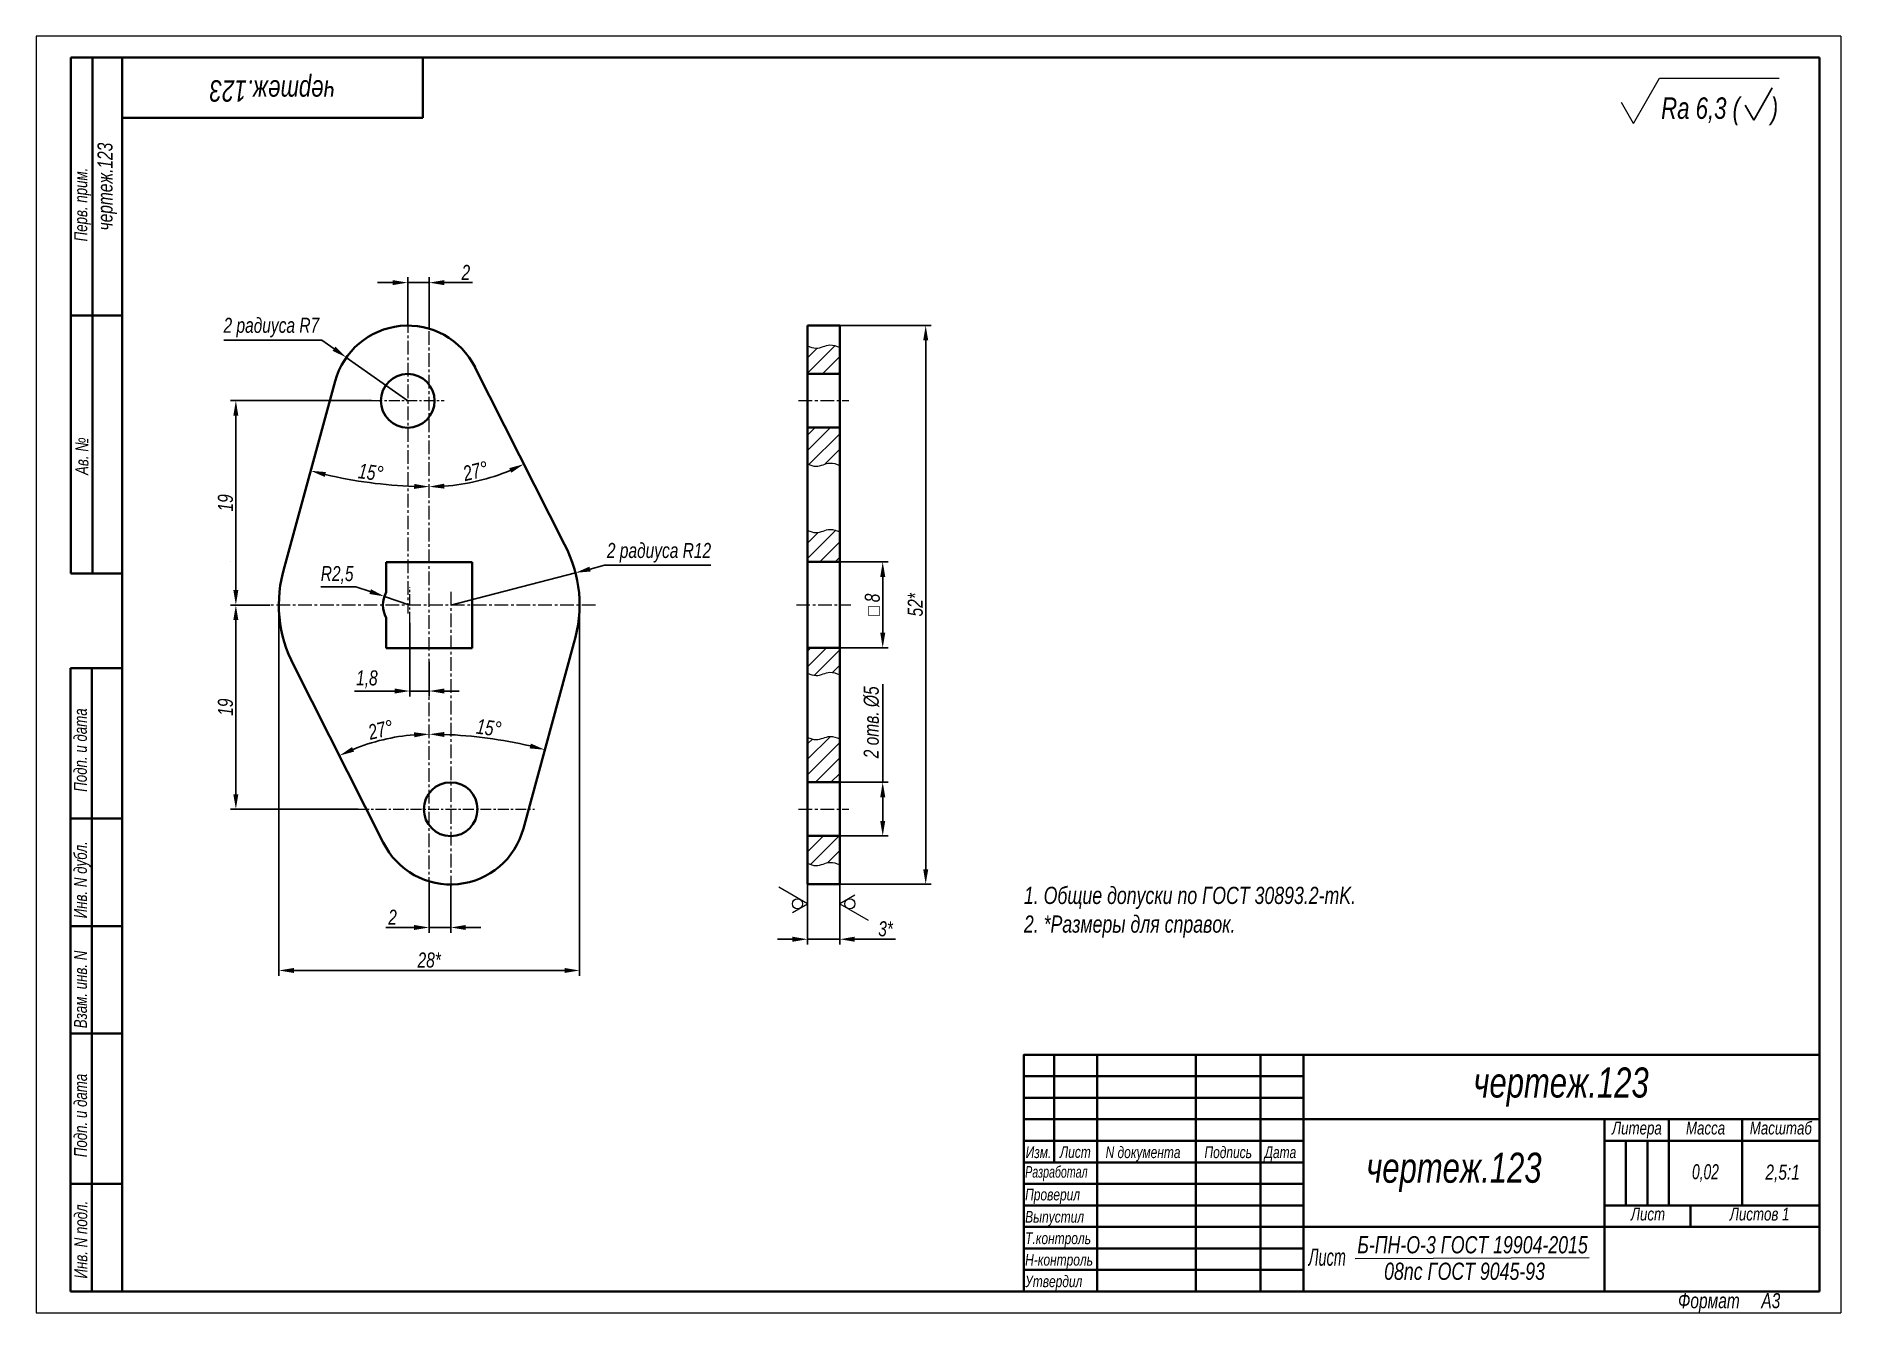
# Model space of a CAD drawing. Header units: millimetres. Extents: x 20353 to 20773, y -1358 to -1061.
import ezdxf

# ---------------------------------------------------------------- set-up
doc = ezdxf.new("R2010")
doc.units = ezdxf.units.MM
doc.linetypes.add('LT_08', pattern=[10.16, 6.35, -1.27, 1.27, -1.27])
for name, color, linetype, lineweight in [('Layer_01', 3, 'Continuous', 13), ('Layer_05', 7, 'Continuous', 40), ('Layer_08', 1, 'Continuous', 15), ('Layer_09', 6, 'Continuous', 15), ('Layer_15', 7, 'Continuous', 40), ('Layer_18', 7, 'Continuous', 18)]:
    doc.layers.add(name, color=color, linetype=linetype, lineweight=lineweight)
doc.styles.add('Style_01', font='ARIALNI.TTF', dxfattribs={"width": 0.9, "height": 3.5})
doc.dimstyles.new('DimStyle_05', dxfattribs={"dimtxt": 3.5, "dimasz": 3.5, "dimexe": 1.25, "dimexo": 0, "dimtad": 1, "dimdec": 1, "dimlfac": 0.4, "dimtxsty": 'Style_01', "dimcen": 0, "dimazin": 3, "dimtfac": 1, "dimtdec": 1, "dimtmove": 0, "dimatfit": 3})
doc.dimstyles.new('DimStyle_13', dxfattribs={"dimtxt": 3.5, "dimasz": 3.5, "dimexe": 1.25, "dimexo": 0, "dimtad": 1, "dimdec": 1, "dimlfac": 0.4, "dimtxsty": 'Style_01', "dimcen": 0, "dimazin": 3, "dimtfac": 1, "dimtdec": 1, "dimtmove": 0, "dimatfit": 3})
pattern_1 = [(45, (2021.504, 426.0218), (-1.79605122, 1.79605122), [])]

# ---------------------------------------------------------------- blocks, each defined once
blk = doc.blocks.new('Block_22')
at = {"layer": 'Layer_05', "linetype": 'Continuous', "lineweight": 15}
for p, q in [((0, 297.18), (0, 0.18)), ((420, 297.18), (0, 297.18)), ((420, 297.18), (420, 0.18)), ((0, 0.18), (420, 0.18))]:
    blk.add_line(p, q, dxfattribs=at)
at = {"layer": 'Layer_05', "linetype": 'Continuous'}
for p, q in [((415, 292.18), (8.12, 292.18)), ((8.12, 172.18), (8.12, 292.18)), ((13.12, 172.18), (13.12, 292.18)), ((20, 292.18), (20, 5.18)), ((90, 292.18), (90, 278.18)), ((415, 5.18), (415, 292.18)), ((20, 278.18), (90, 278.18)), ((8.12, 232.18), (20, 232.18)), ((8.12, 172.18), (20, 172.18)), ((8, 5.18), (8, 150.18)), ((8, 150.18), (20, 150.18)), ((13, 5.18), (13, 150.18)), ((8, 115.18), (20, 115.18)), ((8, 90.18), (20, 90.18)), ((8, 65.18), (20, 65.18)), ((229.88, 55.22), (294.92, 55.22)), ((229.88, 50.21), (294.92, 50.21)), ((229.88, 45.21), (294.92, 45.21)), ((369.97, 40.21), (369.97, 25.2)), ((374.97, 40.21), (374.97, 25.2)), ((8, 30.18), (20, 30.18)), ((229.88, 30.2), (294.92, 30.2)), ((229.88, 25.2), (294.92, 25.2)), ((229.88, 20.19), (294.92, 20.19)), ((229.88, 15.19), (294.92, 15.19)), ((229.88, 10.19), (294.92, 10.19)), ((8, 5.18), (20, 5.18)), ((20, 5.18), (415, 5.18)), ((415, 5.18), (230, 5.18))]:
    blk.add_line(p, q, dxfattribs=at)
for points in [[(415, 60.22), (229.88, 60.22), (229.88, 5.18)], [(236.88, 60.22), (236.88, 35.2)], [(246.89, 60.22), (246.89, 5.18)], [(269.9, 60.22), (269.9, 5.18)], [(284.91, 60.22), (284.91, 5.18)], [(294.92, 60.22), (294.92, 5.18)], [(415, 45.21), (294.92, 45.21)], [(415, 45.21), (294.92, 45.21)], [(364.97, 45.21), (364.97, 5.18)], [(379.98, 45.21), (379.98, 25.2)], [(396.99, 45.21), (396.99, 25.2)], [(396.99, 45.21), (396.99, 25.2)], [(229.88, 40.21), (294.92, 40.21)], [(364.97, 40.21), (415, 40.21)], [(229.88, 35.2), (294.92, 35.2)], [(364.97, 25.2), (415, 25.2)], [(384.98, 25.2), (384.98, 20.19)], [(294.92, 20.19), (415, 20.19)]]:
    blk.add_lwpolyline(points, dxfattribs=at)
at = {"layer": 'Layer_05', "linetype": 'Continuous', "style": 'Style_01', "width": 0.9}
for s, p in [('Перв. прим.', (11.89, 249.43)), ('Ав. №', (12.16, 195.1)), ('Подп. и дата', (11.81, 121.4)), ('Инв. N дубл.', (11.82, 91.97)), ('Взам. инв. N', (11.83, 66.4)), ('Подп. и дата', (11.85, 36.4)), ('Инв. N подл.', (11.9, 8.18))]:
    blk.add_text(s, height=3, rotation=90, dxfattribs=at).set_placement(p)
at = {"layer": 'Layer_05', "linetype": 'Continuous', "style": 'Style_01'}
for s, height, width, p in [('Литера', 3, 0.9, (366.74, 41.69)), ('Масса', 3, 0.9, (383.95, 41.69)), ('Масштаб', 3, 0.9, (398.8, 41.69)), ('Изм.', 2.7, 0.9, (230.29, 36.2)), ('Лист', 2.7, 0.9, (238.27, 36.25)), ('N документа', 2.7, 0.9, (248.89, 36.2)), ('Подпись', 2.7, 0.9, (271.9, 36.2)), ('Дата', 2.7, 0.9, (285.88, 36.2)), ('Разработал', 2.7, 0.8, (230.17, 31.64)), ('Проверил', 2.7, 0.9, (230.17, 26.36)), ('Выпустил', 2.7, 0.9, (230.17, 21.19)), ('Лист ', 3, 0.9, (371.13, 21.68)), ('Листов 1', 3, 0.9, (394.15, 21.68)), ('Т.контроль', 2.7, 0.9, (230.17, 16.19)), ('Н-контроль', 2.7, 0.9, (230.17, 11.19)), ('Утвердил', 2.7, 0.9, (230.17, 6.18))]:
    blk.add_text(s, height=height, dxfattribs=dict(at, width=width)).set_placement(p)
at = {"layer": 'Layer_05', "linetype": 'Continuous', "insert": (382.1, 4.78), "char_height": 3.5, "width": 32.9515, "attachment_point": 1, "style": 'Style_01'}
blk.add_mtext('Формат     А3', dxfattribs=at)
blk = doc.blocks.new('*D354')
at = {"layer": 'Defpoints', "color": 0, "ltscale": 0.5, "transparency": 16777216}
for p in [(20540.12, -1127.99), (20540.12, -1257.99), (20560.12, -1257.99)]:
    blk.add_point(p, dxfattribs=at)
at = {"layer": 'Layer_08', "color": 0, "lineweight": -2, "ltscale": 0.5, "transparency": 16777216}
for p, q in [((20540.12, -1127.99), (20561.37, -1127.99)), ((20560.12, -1131.49), (20560.12, -1254.49)), ((20540.12, -1257.99), (20561.37, -1257.99))]:
    blk.add_line(p, q, dxfattribs=at)
at = {"layer": 'Layer_08', "color": 0, "ltscale": 0.5, "transparency": 16777216}
for points in [[(20559.54, -1131.49), (20560.71, -1131.49), (20560.12, -1127.99)], [(20559.54, -1254.49), (20560.71, -1254.49), (20560.12, -1257.99)]]:
    blk.add_solid(points, dxfattribs=at)
at = {"layer": 'Layer_08', "color": 0, "ltscale": 0.5, "transparency": 16777216, "insert": (20557.71, -1192.99), "char_height": 3.5, "attachment_point": 5, "rotation": 90, "style": 'Style_01'}
blk.add_mtext('52*', dxfattribs=at)
blk = doc.blocks.new('*D355')
at = {"layer": 'Defpoints', "color": 0, "ltscale": 0.5, "transparency": 16777216}
for p in [(20532.62, -1257.99), (20540.12, -1257.99), (20540.12, -1270.78)]:
    blk.add_point(p, dxfattribs=at)
at = {"layer": 'Layer_08', "color": 0, "lineweight": -2, "ltscale": 0.5, "transparency": 16777216}
for p, q in [((20532.62, -1257.99), (20532.62, -1272.03)), ((20540.12, -1257.99), (20540.12, -1272.03)), ((20529.12, -1270.78), (20525.62, -1270.78)), ((20532.62, -1270.78), (20540.12, -1270.78)), ((20543.62, -1270.78), (20553.1, -1270.78))]:
    blk.add_line(p, q, dxfattribs=at)
at = {"layer": 'Layer_08', "color": 0, "ltscale": 0.5, "transparency": 16777216}
for points in [[(20529.12, -1270.19), (20529.12, -1271.36), (20532.62, -1270.78)], [(20543.62, -1270.19), (20543.62, -1271.36), (20540.12, -1270.78)]]:
    blk.add_solid(points, dxfattribs=at)
at = {"layer": 'Layer_08', "color": 0, "ltscale": 0.5, "transparency": 16777216, "insert": (20550.78, -1268.37), "char_height": 3.5, "attachment_point": 5, "style": 'Style_01'}
blk.add_mtext('3*', dxfattribs=at)
blk = doc.blocks.new('*D346')
at = {"layer": 'Defpoints', "color": 0, "ltscale": 0.5, "transparency": 16777216}
for p in [(20540.12, -1182.99), (20540.12, -1202.99), (20550.12, -1202.99)]:
    blk.add_point(p, dxfattribs=at)
at = {"layer": 'Layer_08', "color": 0, "lineweight": -2, "ltscale": 0.5, "transparency": 16777216}
for p, q in [((20540.12, -1182.99), (20551.37, -1182.99)), ((20550.12, -1186.49), (20550.12, -1199.49)), ((20540.12, -1202.99), (20551.37, -1202.99))]:
    blk.add_line(p, q, dxfattribs=at)
at = {"layer": 'Layer_08', "color": 0, "ltscale": 0.5, "transparency": 16777216}
for points in [[(20549.54, -1186.49), (20550.71, -1186.49), (20550.12, -1182.99)], [(20549.54, -1199.49), (20550.71, -1199.49), (20550.12, -1202.99)]]:
    blk.add_solid(points, dxfattribs=at)
at = {"layer": 'Layer_08', "color": 0, "ltscale": 0.5, "transparency": 16777216, "insert": (20547.71, -1192.99), "char_height": 3.5, "attachment_point": 5, "rotation": 90, "style": 'Style_01'}
blk.add_mtext('{\\H0.875x;□ }8', dxfattribs=at)
blk = doc.blocks.new('*D356')
at = {"layer": 'Defpoints', "color": 0, "ltscale": 0.5, "transparency": 16777216}
for p in [(20540.12, -1234.24), (20550.12, -1234.24), (20540.12, -1246.74)]:
    blk.add_point(p, dxfattribs=at)
at = {"layer": 'Layer_08', "color": 0, "lineweight": -2, "ltscale": 0.5, "transparency": 16777216}
for p, q in [((20550.12, -1234.24), (20550.12, -1211.41)), ((20540.12, -1234.24), (20551.37, -1234.24)), ((20550.12, -1243.24), (20550.12, -1237.74)), ((20540.12, -1246.74), (20551.37, -1246.74))]:
    blk.add_line(p, q, dxfattribs=at)
at = {"layer": 'Layer_08', "color": 0, "ltscale": 0.5, "transparency": 16777216}
for points in [[(20549.54, -1237.74), (20550.71, -1237.74), (20550.12, -1234.24)], [(20549.54, -1243.24), (20550.71, -1243.24), (20550.12, -1246.74)]]:
    blk.add_solid(points, dxfattribs=at)
at = {"layer": 'Layer_08', "color": 0, "ltscale": 0.5, "transparency": 16777216, "insert": (20547.51, -1220.32), "char_height": 3.5, "attachment_point": 5, "rotation": 90, "style": 'Style_01'}
blk.add_mtext('2 отв. %%C5', dxfattribs=at)
blk = doc.blocks.new('*D347')
at = {"layer": 'Defpoints', "color": 0, "ltscale": 0.5, "transparency": 16777216}
for p in [(20444.58, -1118.04), (20439.58, -1128.04), (20444.58, -1128.77)]:
    blk.add_point(p, dxfattribs=at)
at = {"layer": 'Layer_08', "color": 0, "lineweight": -2, "ltscale": 0.5, "transparency": 16777216}
for p, q in [((20439.58, -1128.04), (20439.58, -1116.79)), ((20444.58, -1128.77), (20444.58, -1116.79)), ((20436.08, -1118.04), (20432.58, -1118.04)), ((20439.58, -1118.04), (20444.58, -1118.04)), ((20448.08, -1118.04), (20454.65, -1118.04))]:
    blk.add_line(p, q, dxfattribs=at)
at = {"layer": 'Layer_08', "color": 0, "ltscale": 0.5, "transparency": 16777216}
for points in [[(20436.08, -1117.46), (20436.08, -1118.62), (20439.58, -1118.04)], [(20448.08, -1117.46), (20448.08, -1118.62), (20444.58, -1118.04)]]:
    blk.add_solid(points, dxfattribs=at)
at = {"layer": 'Layer_08', "color": 0, "ltscale": 0.5, "transparency": 16777216, "insert": (20453.11, -1115.66), "char_height": 3.5, "attachment_point": 5, "style": 'Style_01'}
blk.add_mtext('2', dxfattribs=at)
blk = doc.blocks.new('*D348')
at = {"layer": 'Defpoints', "color": 0, "ltscale": 0.5, "transparency": 16777216}
for p in [(20434.16, -1191.03), (20440.08, -1193.04)]:
    blk.add_point(p, dxfattribs=at)
at = {"layer": 'Layer_08', "color": 0, "lineweight": -2, "ltscale": 0.5, "transparency": 16777216}
for p, q in [((20419.4, -1188.79), (20427.53, -1188.79)), ((20427.53, -1188.79), (20430.85, -1189.91)), ((20440.08, -1193.04), (20434.16, -1191.03))]:
    blk.add_line(p, q, dxfattribs=at)
at = {"layer": 'Layer_08', "color": 0, "ltscale": 0.5, "transparency": 16777216}
blk.add_solid([(20431.04, -1189.36), (20430.66, -1190.46), (20434.16, -1191.03)], dxfattribs=at)
at = {"layer": 'Layer_08', "color": 0, "ltscale": 0.5, "transparency": 16777216, "insert": (20423.16, -1186.05), "char_height": 3.5, "attachment_point": 5, "style": 'Style_01'}
blk.add_mtext('\\A1;R2,5', dxfattribs=at)
blk = doc.blocks.new('*D349')
at = {"layer": 'Defpoints', "color": 0, "ltscale": 0.5, "transparency": 16777216}
for p in [(20425.29, -1135.44), (20439.58, -1145.54)]:
    blk.add_point(p, dxfattribs=at)
at = {"layer": 'Layer_08', "color": 0, "lineweight": -2, "ltscale": 0.5, "transparency": 16777216}
for p, q in [((20396.76, -1131.4), (20419.57, -1131.4)), ((20419.57, -1131.4), (20422.43, -1133.42)), ((20439.58, -1145.54), (20425.29, -1135.44))]:
    blk.add_line(p, q, dxfattribs=at)
at = {"layer": 'Layer_08', "color": 0, "ltscale": 0.5, "transparency": 16777216}
blk.add_solid([(20422.77, -1132.95), (20422.09, -1133.9), (20425.29, -1135.44)], dxfattribs=at)
at = {"layer": 'Layer_08', "color": 0, "ltscale": 0.5, "transparency": 16777216, "insert": (20407.85, -1128.49), "char_height": 3.5, "attachment_point": 5, "style": 'Style_01'}
blk.add_mtext('\\A1;2 радиуса R7', dxfattribs=at)
blk = doc.blocks.new('*D350')
at = {"layer": 'Defpoints', "color": 0, "ltscale": 0.5, "transparency": 16777216}
for p in [(20444.58, -1257.31), (20449.58, -1258.04), (20444.58, -1268.04)]:
    blk.add_point(p, dxfattribs=at)
at = {"layer": 'Layer_08', "color": 0, "lineweight": -2, "ltscale": 0.5, "transparency": 16777216}
for p, q in [((20444.58, -1257.31), (20444.58, -1269.29)), ((20449.58, -1258.04), (20449.58, -1269.29)), ((20441.08, -1268.04), (20434.52, -1268.04)), ((20449.58, -1268.04), (20444.58, -1268.04)), ((20453.08, -1268.04), (20456.58, -1268.04))]:
    blk.add_line(p, q, dxfattribs=at)
at = {"layer": 'Layer_08', "color": 0, "ltscale": 0.5, "transparency": 16777216}
for points in [[(20441.08, -1267.46), (20441.08, -1268.62), (20444.58, -1268.04)], [(20453.08, -1267.46), (20453.08, -1268.62), (20449.58, -1268.04)]]:
    blk.add_solid(points, dxfattribs=at)
at = {"layer": 'Layer_08', "color": 0, "ltscale": 0.5, "transparency": 16777216, "insert": (20436.05, -1265.66), "char_height": 3.5, "attachment_point": 5, "style": 'Style_01'}
blk.add_mtext('2', dxfattribs=at)
blk = doc.blocks.new('*D351')
at = {"layer": 'Defpoints', "color": 0, "ltscale": 0.5, "transparency": 16777216}
for p in [(20399.59, -1193.04), (20407.53, -1193.04), (20428.05, -1240.54)]:
    blk.add_point(p, dxfattribs=at)
at = {"layer": 'Layer_08', "color": 0, "lineweight": -2, "ltscale": 0.5, "transparency": 16777216}
for p, q in [((20407.53, -1193.04), (20398.34, -1193.04)), ((20399.59, -1237.04), (20399.59, -1196.54)), ((20428.05, -1240.54), (20398.34, -1240.54))]:
    blk.add_line(p, q, dxfattribs=at)
at = {"layer": 'Layer_08', "color": 0, "ltscale": 0.5, "transparency": 16777216}
for points in [[(20399, -1196.54), (20400.17, -1196.54), (20399.59, -1193.04)], [(20399, -1237.04), (20400.17, -1237.04), (20399.59, -1240.54)]]:
    blk.add_solid(points, dxfattribs=at)
at = {"layer": 'Layer_08', "color": 0, "ltscale": 0.5, "transparency": 16777216, "insert": (20397.17, -1216.79), "char_height": 3.5, "attachment_point": 5, "rotation": 90, "style": 'Style_01'}
blk.add_mtext('19', dxfattribs=at)
blk = doc.blocks.new('*D352')
at = {"layer": 'Defpoints', "color": 0, "ltscale": 0.5, "transparency": 16777216}
for p in [(20399.59, -1145.49), (20431.13, -1145.49), (20407.53, -1193.04)]:
    blk.add_point(p, dxfattribs=at)
at = {"layer": 'Layer_08', "color": 0, "lineweight": -2, "ltscale": 0.5, "transparency": 16777216}
for p, q in [((20431.13, -1145.49), (20398.34, -1145.49)), ((20399.59, -1189.54), (20399.59, -1148.99)), ((20407.53, -1193.04), (20398.34, -1193.04))]:
    blk.add_line(p, q, dxfattribs=at)
at = {"layer": 'Layer_08', "color": 0, "ltscale": 0.5, "transparency": 16777216}
for points in [[(20399, -1148.99), (20400.17, -1148.99), (20399.59, -1145.49)], [(20399, -1189.54), (20400.17, -1189.54), (20399.59, -1193.04)]]:
    blk.add_solid(points, dxfattribs=at)
at = {"layer": 'Layer_08', "color": 0, "ltscale": 0.5, "transparency": 16777216, "insert": (20397.17, -1169.27), "char_height": 3.5, "attachment_point": 5, "rotation": 90, "style": 'Style_01'}
blk.add_mtext('19', dxfattribs=at)
blk = doc.blocks.new('*D353')
at = {"layer": 'Defpoints', "color": 0, "ltscale": 0.5, "transparency": 16777216}
for p in [(20440.08, -1197.14), (20444.58, -1206.24), (20444.58, -1213.04)]:
    blk.add_point(p, dxfattribs=at)
at = {"layer": 'Layer_08', "color": 0, "lineweight": -2, "ltscale": 0.5, "transparency": 16777216}
for p, q in [((20440.08, -1197.14), (20440.08, -1214.29)), ((20444.58, -1206.24), (20444.58, -1214.29)), ((20436.58, -1213.04), (20427.2, -1213.04)), ((20444.58, -1213.04), (20440.08, -1213.04)), ((20448.08, -1213.04), (20451.58, -1213.04))]:
    blk.add_line(p, q, dxfattribs=at)
at = {"layer": 'Layer_08', "color": 0, "ltscale": 0.5, "transparency": 16777216}
for points in [[(20436.58, -1212.46), (20436.58, -1213.62), (20440.08, -1213.04)], [(20448.08, -1212.46), (20448.08, -1213.62), (20444.58, -1213.04)]]:
    blk.add_solid(points, dxfattribs=at)
at = {"layer": 'Layer_08', "color": 0, "ltscale": 0.5, "transparency": 16777216, "insert": (20430.08, -1210.31), "char_height": 3.5, "attachment_point": 5, "style": 'Style_01'}
blk.add_mtext('1,8', dxfattribs=at)
blk = doc.blocks.new('*D357')
at = {"layer": 'Defpoints', "color": 0, "ltscale": 0.5, "transparency": 16777216}
for p in [(20444.58, -1126.79), (20455.16, -1137.57), (20452.17, -1164.91), (20476.06, -1178.95), (20444.58, -1259.53)]:
    blk.add_point(p, dxfattribs=at)
at = {"layer": 'Layer_08', "color": 0, "lineweight": -2, "ltscale": 0.5, "transparency": 16777216}
blk.add_arc((20444.58, -1116.63), 48.88, 274.1034, 292.6949, dxfattribs=at)
at = {"layer": 'Layer_08', "color": 0, "ltscale": 0.5, "transparency": 16777216}
for points in [[(20463.2, -1161.19), (20463.69, -1162.25), (20466.62, -1160.26)], [(20448.1, -1165.96), (20448.06, -1164.8), (20444.58, -1165.51)]]:
    blk.add_solid(points, dxfattribs=at)
at = {"layer": 'Layer_08', "color": 0, "ltscale": 0.5, "transparency": 16777216, "insert": (20455.36, -1161.86), "char_height": 3.5, "attachment_point": 5, "rotation": 13.3991, "style": 'Style_01'}
blk.add_mtext('27°', dxfattribs=at)
blk = doc.blocks.new('*D358')
at = {"layer": 'Defpoints', "color": 0, "ltscale": 0.5, "transparency": 16777216}
for p in [(20444.58, -1126.79), (20422.69, -1140.99), (20426.08, -1163.85), (20410.93, -1184.15), (20444.58, -1259.53)]:
    blk.add_point(p, dxfattribs=at)
at = {"layer": 'Layer_08', "color": 0, "lineweight": -2, "ltscale": 0.5, "transparency": 16777216}
blk.add_arc((20444.58, -1060.55), 104.94, 256.6819, 268.089, dxfattribs=at)
at = {"layer": 'Layer_08', "color": 0, "ltscale": 0.5, "transparency": 16777216}
for points in [[(20420.26, -1163.24), (20420.55, -1162.11), (20417.02, -1161.81)], [(20441.09, -1164.86), (20441.07, -1166.02), (20444.58, -1165.5)]]:
    blk.add_solid(points, dxfattribs=at)
at = {"layer": 'Layer_08', "color": 0, "ltscale": 0.5, "transparency": 16777216, "insert": (20431, -1162.18), "char_height": 3.5, "attachment_point": 5, "rotation": 352.3855, "style": 'Style_01'}
blk.add_mtext('15°', dxfattribs=at)
blk = doc.blocks.new('*D359')
at = {"layer": 'Defpoints', "color": 0, "ltscale": 0.5, "transparency": 16777216}
for p in [(20444.58, -1126.79), (20478.23, -1201.93), (20462.64, -1224.69), (20466.49, -1245.05), (20444.58, -1259.53)]:
    blk.add_point(p, dxfattribs=at)
at = {"layer": 'Layer_08', "color": 0, "lineweight": -2, "ltscale": 0.5, "transparency": 16777216}
blk.add_arc((20444.58, -1325.53), 102.44, 76.7284, 88.0423, dxfattribs=at)
at = {"layer": 'Layer_08', "color": 0, "ltscale": 0.5, "transparency": 16777216}
for points in [[(20448.07, -1223.73), (20448.09, -1222.56), (20444.58, -1223.09)], [(20468.24, -1225.26), (20467.96, -1226.39), (20471.49, -1226.69)]]:
    blk.add_solid(points, dxfattribs=at)
at = {"layer": 'Layer_08', "color": 0, "ltscale": 0.5, "transparency": 16777216, "insert": (20458.48, -1221.6), "char_height": 3.5, "attachment_point": 5, "rotation": 352.3854, "style": 'Style_01'}
blk.add_mtext('15°', dxfattribs=at)
blk = doc.blocks.new('*D360')
at = {"layer": 'Defpoints', "color": 0, "ltscale": 0.5, "transparency": 16777216}
for p in [(20444.58, -1126.79), (20413.1, -1207.13), (20437.38, -1223.65), (20433.89, -1248.28), (20444.58, -1259.53)]:
    blk.add_point(p, dxfattribs=at)
at = {"layer": 'Layer_08', "color": 0, "lineweight": -2, "ltscale": 0.5, "transparency": 16777216}
blk.add_arc((20444.58, -1269.46), 46.36, 94.3263, 112.4726, dxfattribs=at)
at = {"layer": 'Layer_08', "color": 0, "ltscale": 0.5, "transparency": 16777216}
for points in [[(20427.1, -1227.14), (20426.62, -1226.08), (20423.68, -1228.07)], [(20441.06, -1222.64), (20441.11, -1223.81), (20444.58, -1223.09)]]:
    blk.add_solid(points, dxfattribs=at)
at = {"layer": 'Layer_08', "color": 0, "ltscale": 0.5, "transparency": 16777216, "insert": (20433.29, -1222.04), "char_height": 3.5, "attachment_point": 5, "rotation": 13.3995, "style": 'Style_01'}
blk.add_mtext('27°', dxfattribs=at)
blk = doc.blocks.new('*D361')
at = {"layer": 'Defpoints', "color": 0, "ltscale": 0.5, "transparency": 16777216}
for p in [(20409.59, -1193.04), (20479.58, -1193.04), (20479.58, -1278.04)]:
    blk.add_point(p, dxfattribs=at)
at = {"layer": 'Layer_08', "color": 0, "lineweight": -2, "ltscale": 0.5, "transparency": 16777216}
for p, q in [((20409.59, -1193.04), (20409.59, -1279.29)), ((20479.58, -1193.04), (20479.58, -1279.29)), ((20413.09, -1278.04), (20476.08, -1278.04))]:
    blk.add_line(p, q, dxfattribs=at)
at = {"layer": 'Layer_08', "color": 0, "ltscale": 0.5, "transparency": 16777216}
for points in [[(20413.09, -1277.46), (20413.09, -1278.62), (20409.59, -1278.04)], [(20476.08, -1277.46), (20476.08, -1278.62), (20479.58, -1278.04)]]:
    blk.add_solid(points, dxfattribs=at)
at = {"layer": 'Layer_08', "color": 0, "ltscale": 0.5, "transparency": 16777216, "insert": (20444.58, -1275.63), "char_height": 3.5, "attachment_point": 5, "style": 'Style_01'}
blk.add_mtext('\\A1;28*', dxfattribs=at)
blk = doc.blocks.new('*D362')
at = {"layer": 'Defpoints', "color": 0, "ltscale": 0.5, "transparency": 16777216}
for p in [(20478.62, -1185.54), (20449.58, -1193.04)]:
    blk.add_point(p, dxfattribs=at)
at = {"layer": 'Layer_08', "color": 0, "lineweight": -2, "ltscale": 0.5, "transparency": 16777216}
for p, q in [((20485.4, -1183.79), (20482.01, -1184.67)), ((20510.1, -1183.79), (20485.4, -1183.79)), ((20449.58, -1193.04), (20478.62, -1185.54))]:
    blk.add_line(p, q, dxfattribs=at)
at = {"layer": 'Layer_08', "color": 0, "ltscale": 0.5, "transparency": 16777216}
blk.add_solid([(20481.87, -1184.1), (20482.16, -1185.23), (20478.62, -1185.54)], dxfattribs=at)
at = {"layer": 'Layer_08', "color": 0, "ltscale": 0.5, "transparency": 16777216, "insert": (20498.06, -1180.87), "char_height": 3.5, "attachment_point": 5, "style": 'Style_01'}
blk.add_mtext('\\A1;2 радиуса R12', dxfattribs=at)

msp = doc.modelspace()

# ---------------------------------------------------------------- hatches: boundary and pattern name
at = {"layer": 'Layer_18', "ltscale": 0.5}
h = msp.add_hatch(dxfattribs=at)
h.set_pattern_fill('ANSI31', color=256, scale=0.8)
h.set_pattern_definition(pattern_1)
edge = h.paths.add_edge_path()
edge.add_spline(control_points=[(20536.37, -1132.88), (20535.79, -1133.07), (20534.54, -1133.51), (20533.29, -1133.02), (20532.62, -1132.76)], knot_values=[0, 0, 0, 0, 1.786642, 3.864641, 3.864641, 3.864641, 3.864641], degree=3, periodic=0)
edge.add_line((20532.62, -1132.76), (20532.62, -1137.52))
edge.add_line((20532.62, -1137.52), (20532.62, -1139.24))
edge.add_line((20532.62, -1139.24), (20536.37, -1139.24))
edge.add_line((20536.37, -1139.24), (20536.37, -1132.88))
edge = h.paths.add_edge_path()
edge.add_spline(control_points=[(20540.12, -1133.08), (20539.37, -1132.79), (20538.12, -1132.32), (20536.87, -1132.72), (20536.37, -1132.88)], knot_values=[3.864641, 3.864641, 3.864641, 3.864641, 6.202533, 7.713571, 7.713571, 7.713571, 7.713571], degree=3, periodic=0)
edge.add_line((20536.37, -1132.88), (20536.37, -1139.24))
edge.add_line((20536.37, -1139.24), (20540.12, -1139.24))
edge.add_line((20540.12, -1139.24), (20540.12, -1137.52))
edge.add_line((20540.12, -1137.52), (20540.12, -1133.08))
h = msp.add_hatch(dxfattribs=at)
h.set_pattern_fill('ANSI31', color=256, scale=0.8)
h.set_pattern_definition(pattern_1)
edge = h.paths.add_edge_path()
edge.add_line((20536.37, -1151.74), (20532.62, -1151.74))
edge.add_line((20532.62, -1151.74), (20532.62, -1160.22))
edge.add_spline(control_points=[(20532.62, -1160.22), (20533.29, -1160.48), (20534.54, -1160.98), (20535.79, -1160.54), (20536.37, -1160.34)], knot_values=[0, 0, 0, 0, 2.077999, 3.864641, 3.864641, 3.864641, 3.864641], degree=3, periodic=0)
edge.add_line((20536.37, -1160.34), (20536.37, -1151.74))
edge = h.paths.add_edge_path()
edge.add_line((20540.12, -1151.74), (20536.37, -1151.74))
edge.add_line((20536.37, -1151.74), (20536.37, -1160.34))
edge.add_spline(control_points=[(20536.37, -1160.34), (20536.87, -1160.18), (20538.12, -1159.79), (20539.37, -1160.25), (20540.12, -1160.54)], knot_values=[3.864641, 3.864641, 3.864641, 3.864641, 5.375679, 7.713571, 7.713571, 7.713571, 7.713571], degree=3, periodic=0)
edge.add_line((20540.12, -1160.54), (20540.12, -1151.74))
h = msp.add_hatch(dxfattribs=at)
h.set_pattern_fill('ANSI31', color=256, scale=0.8)
h.set_pattern_definition(pattern_1)
edge = h.paths.add_edge_path()
edge.add_spline(control_points=[(20536.37, -1175.78), (20535.79, -1175.98), (20534.54, -1176.41), (20533.29, -1175.92), (20532.62, -1175.66)], knot_values=[0, 0, 0, 0, 1.786642, 3.864641, 3.864641, 3.864641, 3.864641], degree=3, periodic=0)
edge.add_line((20532.62, -1175.66), (20532.62, -1178.8))
edge.add_line((20532.62, -1178.8), (20532.62, -1182.99))
edge.add_line((20532.62, -1182.99), (20536.37, -1182.99))
edge.add_line((20536.37, -1182.99), (20536.37, -1175.78))
edge = h.paths.add_edge_path()
edge.add_spline(control_points=[(20540.12, -1175.98), (20539.37, -1175.69), (20538.12, -1175.22), (20536.87, -1175.62), (20536.37, -1175.78)], knot_values=[3.864641, 3.864641, 3.864641, 3.864641, 6.202533, 7.713571, 7.713571, 7.713571, 7.713571], degree=3, periodic=0)
edge.add_line((20536.37, -1175.78), (20536.37, -1182.99))
edge.add_line((20536.37, -1182.99), (20540.12, -1182.99))
edge.add_line((20540.12, -1182.99), (20540.12, -1178.8))
edge.add_line((20540.12, -1178.8), (20540.12, -1175.98))
h = msp.add_hatch(dxfattribs=at)
h.set_pattern_fill('ANSI31', color=256, scale=0.8)
h.set_pattern_definition(pattern_1)
edge = h.paths.add_edge_path()
edge.add_line((20536.37, -1202.99), (20532.62, -1202.99))
edge.add_line((20532.62, -1202.99), (20532.62, -1208.9))
edge.add_spline(control_points=[(20532.62, -1208.9), (20533.29, -1209.16), (20534.54, -1209.66), (20535.79, -1209.22), (20536.37, -1209.03)], knot_values=[0, 0, 0, 0, 2.077999, 3.864641, 3.864641, 3.864641, 3.864641], degree=3, periodic=0)
edge.add_line((20536.37, -1209.03), (20536.37, -1202.99))
edge = h.paths.add_edge_path()
edge.add_line((20540.12, -1202.99), (20536.37, -1202.99))
edge.add_line((20536.37, -1202.99), (20536.37, -1209.03))
edge.add_spline(control_points=[(20536.37, -1209.03), (20536.87, -1208.86), (20538.12, -1208.47), (20539.37, -1208.94), (20540.12, -1209.22)], knot_values=[3.864641, 3.864641, 3.864641, 3.864641, 5.375679, 7.713571, 7.713571, 7.713571, 7.713571], degree=3, periodic=0)
edge.add_line((20540.12, -1209.22), (20540.12, -1202.99))
h = msp.add_hatch(dxfattribs=at)
h.set_pattern_fill('ANSI31', color=256, scale=0.8)
h.set_pattern_definition(pattern_1)
edge = h.paths.add_edge_path()
edge.add_spline(control_points=[(20536.37, -1223.94), (20535.79, -1224.14), (20534.54, -1224.57), (20533.29, -1224.08), (20532.62, -1223.82)], knot_values=[0, 0, 0, 0, 1.786642, 3.864641, 3.864641, 3.864641, 3.864641], degree=3, periodic=0)
edge.add_line((20532.62, -1223.82), (20532.62, -1234.24))
edge.add_line((20532.62, -1234.24), (20536.37, -1234.24))
edge.add_line((20536.37, -1234.24), (20536.37, -1223.94))
edge = h.paths.add_edge_path()
edge.add_spline(control_points=[(20540.12, -1224.14), (20539.37, -1223.85), (20538.12, -1223.38), (20536.87, -1223.78), (20536.37, -1223.94)], knot_values=[3.864641, 3.864641, 3.864641, 3.864641, 6.202533, 7.713571, 7.713571, 7.713571, 7.713571], degree=3, periodic=0)
edge.add_line((20536.37, -1223.94), (20536.37, -1234.24))
edge.add_line((20536.37, -1234.24), (20540.12, -1234.24))
edge.add_line((20540.12, -1234.24), (20540.12, -1224.14))
h = msp.add_hatch(dxfattribs=at)
h.set_pattern_fill('ANSI31', color=256, scale=0.8)
h.set_pattern_definition(pattern_1)
edge = h.paths.add_edge_path()
edge.add_line((20536.37, -1246.74), (20532.62, -1246.74))
edge.add_line((20532.62, -1246.74), (20532.62, -1253.11))
edge.add_spline(control_points=[(20532.62, -1253.11), (20533.29, -1253.37), (20534.54, -1253.86), (20535.79, -1253.42), (20536.37, -1253.23)], knot_values=[0, 0, 0, 0, 2.077999, 3.864641, 3.864641, 3.864641, 3.864641], degree=3, periodic=0)
edge.add_line((20536.37, -1253.23), (20536.37, -1246.74))
edge = h.paths.add_edge_path()
edge.add_line((20540.12, -1246.74), (20536.37, -1246.74))
edge.add_line((20536.37, -1246.74), (20536.37, -1253.23))
edge.add_spline(control_points=[(20536.37, -1253.23), (20536.87, -1253.07), (20538.12, -1252.67), (20539.37, -1253.14), (20540.12, -1253.43)], knot_values=[3.864641, 3.864641, 3.864641, 3.864641, 5.375679, 7.713571, 7.713571, 7.713571, 7.713571], degree=3, periodic=0)
edge.add_line((20540.12, -1253.43), (20540.12, -1246.74))

# ---------------------------------------------------------------- linework, layer by layer
at = {"layer": 'Layer_01', "lineweight": 30}
for q in [(20757.14, -1072.75), (20757.14, -1072.75), (20757.14, -1072.75), (20757.14, -1072.75), (20750.79, -1076.75), (20750.79, -1076.75), (20750.79, -1076.75), (20750.79, -1076.75)]:
    msp.add_line((20752.81, -1080.25), q, dxfattribs=at)
at = {"layer": 'Layer_01'}
msp.add_line((20660.06, -1345.01), (20714.49, -1344.82), dxfattribs=at)
at = {"layer": 'Layer_08', "ltscale": 0.5}
msp.add_line((20398.45, -1182.88), (20398.45, -1182.88), dxfattribs=at)
at = {"layer": 'Layer_09', "ltscale": 0.303109}
msp.add_line((20724.84, -1081.01), (20730.9, -1070.51), dxfattribs=at)
msp.add_line((20724.84, -1081.01), (20730.9, -1070.51), dxfattribs=at)
msp.add_line((20724.84, -1081.01), (20730.9, -1070.51), dxfattribs=at)
at = {"layer": 'Layer_09'}
for p, q in [((20724.84, -1081.01), (20730.9, -1070.51)), ((20730.9, -1070.51), (20758.71, -1070.51)), ((20724.84, -1081.01), (20722.01, -1076.11))]:
    msp.add_line(p, q, dxfattribs=at)
at = {"layer": 'Layer_09', "ltscale": 0.141451}
msp.add_line((20724.84, -1081.01), (20722.01, -1076.11), dxfattribs=at)
msp.add_line((20724.84, -1081.01), (20722.01, -1076.11), dxfattribs=at)
msp.add_line((20724.84, -1081.01), (20722.01, -1076.11), dxfattribs=at)
at = {"layer": 'Layer_09', "linetype": 'LT_08', "ltscale": 0.5}
for p, q in [((20439.58, -1126.53), (20439.58, -1194.97)), ((20444.58, -1259.53), (20444.58, -1126.79)), ((20530.54, -1145.49), (20542.2, -1145.49)), ((20449.58, -1189.95), (20449.58, -1259.8)), ((20483.31, -1193.04), (20407.53, -1193.04)), ((20530.02, -1192.99), (20542.73, -1192.99)), ((20530.54, -1240.49), (20542.2, -1240.49))]:
    msp.add_line(p, q, dxfattribs=at)
at = {"layer": 'Layer_09', "linetype": 'LT_08', "ltscale": 0.4}
for p, q in [((20431.13, -1145.49), (20448.03, -1145.49)), ((20440.08, -1197.14), (20440.08, -1188.95)), ((20428.05, -1240.54), (20469.1, -1240.54))]:
    msp.add_line(p, q, dxfattribs=at)
at = {"layer": 'Layer_09', "lineweight": 13}
for p, q in [((20532.62, -1262.53), (20525.97, -1258.69)), ((20529.12, -1264.55), (20532.62, -1262.53)), ((20543.62, -1260.51), (20540.12, -1262.53)), ((20540.12, -1262.53), (20546.77, -1266.37))]:
    msp.add_line(p, q, dxfattribs=at)
for centre in [(20530.29, -1262.53), (20542.46, -1262.53)]:
    msp.add_circle(centre, 1.17, dxfattribs=at)
at = {"layer": 'Layer_09', "ltscale": 0.5}
for points in [[(20532.62, -1132.76), (20533.29, -1133.02), (20535.02, -1133.71), (20537.54, -1132.11), (20539.37, -1132.79), (20540.12, -1133.08)], [(20532.62, -1160.22), (20533.29, -1160.48), (20535.02, -1161.17), (20537.54, -1159.57), (20539.37, -1160.25), (20540.12, -1160.54)], [(20532.62, -1175.66), (20533.29, -1175.92), (20535.02, -1176.61), (20537.54, -1175.01), (20539.37, -1175.69), (20540.12, -1175.98)], [(20532.62, -1208.9), (20533.29, -1209.16), (20535.02, -1209.85), (20537.54, -1208.25), (20539.37, -1208.94), (20540.12, -1209.22)], [(20532.62, -1223.82), (20533.29, -1224.08), (20535.02, -1224.77), (20537.54, -1223.17), (20539.37, -1223.85), (20540.12, -1224.14)], [(20532.62, -1253.11), (20533.29, -1253.37), (20535.02, -1254.06), (20537.54, -1252.46), (20539.37, -1253.14), (20540.12, -1253.43)]]:
    msp.add_open_spline(points, degree=3, knots=[0, 0, 0, 0, 2.077999, 5.375679, 7.713571, 7.713571, 7.713571, 7.713571], dxfattribs=at)
at = {"layer": 'Layer_15', "linetype": 'Continuous'}
for p, q in [((20540.12, -1127.99), (20532.62, -1127.99)), ((20532.62, -1137.52), (20532.62, -1127.99)), ((20540.12, -1137.52), (20540.12, -1127.99)), ((20476.06, -1178.95), (20455.16, -1137.57)), ((20532.62, -1178.8), (20532.62, -1137.52)), ((20540.12, -1178.8), (20540.12, -1137.52)), ((20422.69, -1140.99), (20410.93, -1184.15)), ((20532.62, -1139.24), (20540.12, -1139.24)), ((20532.62, -1151.74), (20540.12, -1151.74)), ((20532.62, -1200.27), (20532.62, -1178.8)), ((20540.12, -1200.27), (20540.12, -1178.8)), ((20454.58, -1183.04), (20434.58, -1183.04)), ((20434.58, -1183.04), (20434.58, -1190.07)), ((20454.58, -1203.04), (20454.58, -1183.04)), ((20540.12, -1182.99), (20532.62, -1182.99)), ((20434.58, -1196.01), (20434.58, -1203.04)), ((20532.62, -1245.05), (20532.62, -1200.27)), ((20540.12, -1245.05), (20540.12, -1200.27)), ((20434.58, -1203.04), (20454.58, -1203.04)), ((20466.49, -1245.05), (20478.23, -1201.93)), ((20532.62, -1202.99), (20540.12, -1202.99)), ((20413.1, -1207.13), (20433.89, -1248.28)), ((20532.62, -1234.24), (20540.12, -1234.24)), ((20532.62, -1257.99), (20532.62, -1245.05)), ((20532.62, -1246.74), (20540.12, -1246.74)), ((20540.12, -1257.99), (20540.12, -1245.05)), ((20532.62, -1257.99), (20540.12, -1257.99))]:
    msp.add_line(p, q, dxfattribs=at)
for centre in [(20439.58, -1145.54), (20449.58, -1240.54)]:
    msp.add_circle(centre, 6.25, dxfattribs=at)
for centre, radius, start, end in [((20439.58, -1145.54), 17.5, 26.4922, 164.9137), ((20449.58, -1193.04), 30, 342.7653, 28.0097), ((20439.59, -1193.04), 30, 162.7653, 208.0097), ((20440.08, -1193.04), 6.25, 151.6424, 208.3576), ((20449.58, -1240.54), 17.5, 206.2531, 345.0696)]:
    msp.add_arc(centre, radius, start, end, dxfattribs=at)

# ---------------------------------------------------------------- block references
at = {"layer": 'Layer_05'}
msp.add_blockref('Block_22', (20353.1, -1357.88), dxfattribs=at)

# ---------------------------------------------------------------- texts
at = {"layer": 'Layer_01', "style": 'Style_01'}
for s, height, width, p in [('Rа 6,3 (     )', 5, 0.9, (20731.28, -1079.95)), ('2,5:1', 3.5, 0.9, (20755.53, -1326.71)), ('Лист', 4, 0.735, (20649.23, -1346.72))]:
    msp.add_text(s, height=height, dxfattribs=dict(at, width=width)).set_placement(p)
at = {"layer": 'Layer_01', "attachment_point": 5, "style": 'Style_01'}
for insert, char_height, width, rotation in [((20408.1, -1072.69), 5, 70, 180), ((20369.66, -1095.69), 3.5, 60, 90)]:
    msp.add_mtext('чертеж.123', dxfattribs=dict(at, insert=insert, char_height=char_height, width=width, rotation=rotation))
at = {"layer": 'Layer_01', "insert": (20582.98, -1270.45), "char_height": 4, "attachment_point": 7, "style": 'Style_01'}
msp.add_mtext_dynamic_manual_height_columns('1. Общие допуски по ГОСТ 30893.2-mK.\\P2. *Размеры для справок.', width=195.1382, gutter_width=17.5, heights=[-11.91], dxfattribs=at)
at = {"layer": 'Layer_01', "style": 'Style_01'}
for s, insert, char_height, width, attachment_point in [('чертеж.123', (20707.98, -1305.16), 7, 119.919, 5), ('чертеж.123', (20683.05, -1324.98), 7, 70.0467, 5), ('{\\W0.8;0,02}', (20741.58, -1325.18), 3.5, 17.0113, 5), ('Б-ПН-О-3 ГОСТ 19904-2015 ', (20660.57, -1339.84), 4, 80.4604, 1), ('08пс ГОСТ 9045-93', (20666.81, -1346.01), 4, 80.4604, 1)]:
    msp.add_mtext(s, dxfattribs=dict(at, insert=insert, char_height=char_height, width=width, attachment_point=attachment_point))

# ---------------------------------------------------------------- dimensions: what is measured, and where the dimension line sits
at = {"layer": 'Layer_08', "ltscale": 0.5}
for base, p1, p2, picture, middle in [((20444.58, -1118.04), (20439.58, -1128.04), (20444.58, -1128.77), '*D347', (20453.11, -1118.04)), ((20444.58, -1213.04), (20440.08, -1197.14), (20444.58, -1206.24), '*D353', (20430.08, -1213.04)), ((20444.58, -1268.04), (20449.58, -1258.04), (20444.58, -1257.31), '*D350', (20436.05, -1268.04))]:
    dim = msp.add_linear_dim(base=base, p1=p1, p2=p2, dimstyle='DimStyle_05', dxfattribs=at)
    dim.commit()
    dim.dimension.update_dxf_attribs({"geometry": picture, "text_midpoint": middle, "dimtype": 160})
for center, mpoint, picture, middle in [((20439.58, -1145.54), (20425.29, -1135.44), '*D349', (20407.85, -1128.49)), ((20449.58, -1193.04), (20478.62, -1185.54), '*D362', (20498.06, -1180.87))]:
    dim = msp.add_radius_dim(center=center, mpoint=mpoint, text='2 радиуса <>', dimstyle='DimStyle_13', dxfattribs=at)
    dim.commit()
    dim.dimension.update_dxf_attribs({"geometry": picture, "text_midpoint": middle})
for base, line1, line2, picture, middle in [((20426.0835, -1163.8541), ((20422.6852, -1140.9866), (20410.9337, -1184.1528)), ((20444.582, -1259.5287), (20444.582, -1126.7925)), '*D358', (20430.9959, -1162.1812)), ((20437.38, -1223.65), ((20413.1, -1207.13), (20433.89, -1248.28)), ((20444.58, -1259.53), (20444.58, -1126.79)), '*D360', (20433.29, -1222.04)), ((20452.17, -1164.91), ((20476.06, -1178.95), (20455.16, -1137.57)), ((20444.58, -1259.53), (20444.58, -1126.79)), '*D357', (20455.36, -1161.86)), ((20462.64, -1224.69), ((20466.49, -1245.05), (20478.23, -1201.93)), ((20444.58, -1259.53), (20444.58, -1126.79)), '*D359', (20458.48, -1221.6))]:
    dim = msp.add_angular_dim_2l(base=base, line1=line1, line2=line2, dimstyle='DimStyle_05', dxfattribs=at)
    dim.commit()
    dim.dimension.update_dxf_attribs({"geometry": picture, "text_midpoint": middle})
for base, p1, p2, text, picture, middle in [((20560.12, -1257.99), (20540.12, -1127.99), (20540.12, -1257.99), '<>*', '*D354', (20560.12, -1192.99)), ((20550.12, -1202.99), (20540.12, -1182.99), (20540.12, -1202.99), '{\\H0.875x;□ }<>', '*D346', (20550.12, -1192.99)), ((20550.12, -1234.24), (20540.12, -1246.74), (20540.12, -1234.24), '2 отв. %%C<>', '*D356', (20550.12, -1220.32))]:
    dim = msp.add_linear_dim(base=base, p1=p1, p2=p2, angle=90, text=text, dimstyle='DimStyle_05', dxfattribs=at)
    dim.commit()
    dim.dimension.update_dxf_attribs({"geometry": picture, "text_midpoint": middle, "dimtype": 160})
for base, p1, p2, picture, middle in [((20399.59, -1145.49), (20407.53, -1193.04), (20431.13, -1145.49), '*D352', (20397.17, -1169.27)), ((20399.59, -1193.04), (20428.05, -1240.54), (20407.53, -1193.04), '*D351', (20397.17, -1216.79))]:
    dim = msp.add_linear_dim(base=base, p1=p1, p2=p2, angle=90, dimstyle='DimStyle_05', dxfattribs=at)
    dim.commit()
    dim.dimension.update_dxf_attribs({"geometry": picture, "text_midpoint": middle})
dim = msp.add_radius_dim(center=(20440.08, -1193.04), mpoint=(20434.16, -1191.03), dimstyle='DimStyle_13', dxfattribs=at)
dim.commit()
dim.dimension.update_dxf_attribs({"geometry": '*D348', "text_midpoint": (20423.16, -1186.05)})
dim = msp.add_linear_dim(base=(20479.58, -1278.04), p1=(20409.59, -1193.04), p2=(20479.58, -1193.04), text='<>*', dimstyle='DimStyle_13', dxfattribs=at)
dim.commit()
dim.dimension.update_dxf_attribs({"geometry": '*D361', "text_midpoint": (20444.58, -1275.63)})
dim = msp.add_linear_dim(base=(20540.12, -1270.78), p1=(20532.62, -1257.99), p2=(20540.12, -1257.99), text='<>*', dimstyle='DimStyle_05', dxfattribs=at)
dim.commit()
dim.dimension.update_dxf_attribs({"geometry": '*D355', "text_midpoint": (20550.78, -1270.78), "dimtype": 160})

doc.saveas('drawing.dxf')
